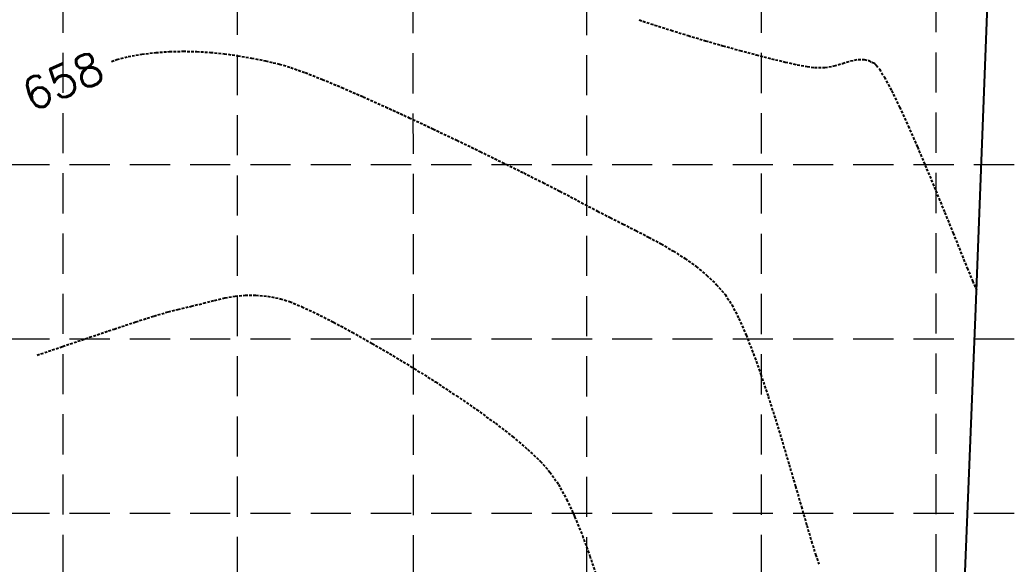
# Model space of a CAD drawing. Header units: inches. Extents: x 2507435 to 2508087, y 7097652 to 7098695.
# Drawn here: x 2507919.9 to 2508012.6, y 7097876.2 to 7097927 of the extents above; entities that cross this region are included whole.
import ezdxf

# ---------------------------------------------------------------- set-up
doc = ezdxf.new("R2010")
doc.units = ezdxf.units.IN
doc.header["$MEASUREMENT"] = 0
doc.linetypes.add('HIDDEN', pattern=[0.375, 0.25, -0.125])
for name, color, linetype in [('CONT-MNR', 8, 'HIDDEN'), ('E-FENCE', 7, 'FENCE_LINE'), ('GRID', 254, 'HIDDEN')]:
    doc.layers.add(name, color=color, linetype=linetype)
doc.styles.get("Standard").update_dxf_attribs({"font": 'ARIAL.TTF'})
doc.linetypes.add('FENCE_LINE', pattern='A,0.75,-0.2,["x",Standard,S=0.1,R=0,X=-0.1,Y=-0.05],-0.075', length=1.025)

msp = doc.modelspace()

# ---------------------------------------------------------------- linework, layer by layer
at = {"layer": 'CONT-MNR', "color": 35}
for points, elevation in [([(2507977.660439009, 7097927.010842157), (2507979.097708905, 7097926.528086614)], 659), ([(2507979.097708905, 7097926.528086614), (2507980.631021512, 7097926.035755552)], 659), ([(2507982.227470569, 7097925.542788358), (2507983.854149816, 7097925.058124425)], 659), ([(2507928.93622784, 7097923.309137879), (2507929.972947645, 7097923.587895829)], 658), ([(2507940.222217181, 7097923.667377317), (2507941.504912484, 7097923.445853549)], 658), ([(2507942.794638758, 7097923.182860866), (2507944.093402852, 7097922.881389193)], 658), ([(2507998.099271788, 7097923.314411074), (2507998.663364564, 7097923.305191195)], 659), ([(2507944.093402852, 7097922.881389193), (2507945.151095274, 7097922.568644572)], 658), ([(2507945.151095274, 7097922.568644572), (2507946.503011181, 7097922.08480918)], 658), ([(2507994.007119179, 7097922.552456867), (2507994.981311808, 7097922.557625756)], 659), ([(2507994.981311808, 7097922.557625756), (2507995.853368965, 7097922.717739138)], 659), ([(2507995.853368965, 7097922.717739138), (2507996.647545068, 7097922.951463498)], 659), ([(2507999.382792961, 7097923.076875582), (2507999.530527318, 7097922.995800343)], 659), ([(2507999.530527318, 7097922.995800343), (2507999.607720947, 7097922.942143794)], 659), ([(2507948.106809438, 7097921.45206951), (2507949.920148915, 7097920.692612052)], 658), ([(2507956.194003331, 7097917.875797882), (2507958.422096357, 7097916.831334201)], 658), ([(2508003.615616432, 7097915.146636249), (2508004.47880199, 7097913.113082578)], 659), ([(2507962.829447942, 7097914.717237353), (2507964.924024236, 7097913.691977172)], 658), ([(2508004.47880199, 7097913.113082578), (2508005.33574702, 7097911.050335614)], 659), ([(2507968.683272166, 7097911.815965757), (2507970.263261535, 7097911.009587507)], 658), ([(2507970.263261535, 7097911.009587507), (2507971.587039665, 7097910.320542884)], 658), ([(2507974.962361373, 7097908.544713334), (2507976.160082208, 7097907.943769466)], 658), ([(2507979.714117092, 7097906.08736891), (2507980.849691993, 7097905.422266969)], 658), ([(2507980.849691993, 7097905.422266969), (2507981.942684771, 7097904.719791432)], 658), ([(2507982.982277169, 7097903.971408666), (2507983.957650934, 7097903.168585042)], 658), ([(2508008.263594974, 7097903.842807269), (2508008.761192197, 7097902.635638166)], 659), ([(2507939.013007924, 7097901.041339193), (2507939.95712772, 7097901.211623875)], 657), ([(2507942.987683719, 7097901.208526418), (2507944.182694889, 7097900.976583575)], 657), ([(2507935.880051887, 7097900.266825035), (2507937.010098097, 7097900.551061816)], 657), ([(2507937.010098097, 7097900.551061816), (2507938.042540746, 7097900.815192521)], 657), ([(2507986.302569709, 7097900.409572751), (2507986.959063177, 7097899.136253826)], 658), ([(2507926.384365795, 7097897.371651928), (2507928.678622521, 7097898.143854573)], 657), ([(2507928.678622521, 7097898.143854573), (2507930.698755089, 7097898.811183386)], 657), ([(2507949.148978136, 7097898.782914871), (2507950.889044572, 7097897.84867372)], 657), ([(2507923.865748292, 7097896.514932119), (2507926.384365795, 7097897.371651928)], 657), ([(2507952.74977194, 7097896.802171461), (2507954.691791582, 7097895.664442341)], 657), ([(2507954.691791582, 7097895.664442341), (2507956.67573484, 7097894.4565206)], 657), ([(2507964.243370848, 7097889.343592297), (2507965.846402301, 7097888.1002211)], 657), ([(2507967.255145417, 7097886.91286274), (2507968.430231538, 7097885.802551459)], 657), ([(2507991.652173309, 7097885.488112806), (2507992.244946096, 7097883.455191318)], 658), ([(2507970.12435735, 7097883.635162669), (2507970.894148684, 7097882.235804821)], 657), ([(2507992.244946096, 7097883.455191318), (2507992.795395415, 7097881.549780179)], 658), ([(2507971.639818166, 7097880.631656698), (2507972.359517951, 7097878.862127041)], 657)]:
    msp.add_lwpolyline(points, dxfattribs=dict(at, elevation=elevation))
at = {"layer": 'CONT-MNR', "color": 35, "extrusion": (0.2950436492304843, 0.9554837753979704, 0), "elevation": 7521916.923715224}
msp.add_lwpolyline([(-302136.8023960358, 659.0000000000009), (-302138.4732240473, 659.0000000000009)], dxfattribs=at)
at = {"layer": 'CONT-MNR', "color": 35, "extrusion": (-0.2765918313003484, -0.9609874915200093, 0), "elevation": -7514705.043695015}
msp.add_lwpolyline([(446913.0225128497, 659.0000000000009), (446914.7124444959, 659.0000000000009)], dxfattribs=at)
at = {"layer": 'CONT-MNR', "color": 35, "extrusion": (0.07005539121257671, -0.9975431029093694, 0), "elevation": -6904790.89279707}
msp.add_lwpolyline([(2999018.668790151, 658), (2999019.954602598, 658)], dxfattribs=at)
at = {"layer": 'CONT-MNR', "color": 35, "extrusion": (0.02399794389303325, -0.9997120078747215, 0), "elevation": -7035694.646408496}
msp.add_lwpolyline([(2677547.161836156, 658.0000000000009), (2677548.439847419, 658.0000000000009)], dxfattribs=at)
at = {"layer": 'CONT-MNR', "color": 35, "extrusion": (-0.02019678785219159, -0.9997960240771383, 0), "elevation": -7147128.506968574}
msp.add_lwpolyline([(2364068.296413539, 658), (2364069.571313513, 658)], dxfattribs=at)
at = {"layer": 'CONT-MNR', "color": 35, "extrusion": (-0.06204635449476081, -0.9980732688003976, 0), "elevation": -7239856.572202088}
msp.add_lwpolyline([(2062703.964963354, 658.0000000000009), (2062705.241065555, 658.0000000000009)], dxfattribs=at)
at = {"layer": 'CONT-MNR', "color": 35, "extrusion": (-0.2676501946064144, -0.9635161510463375, 0), "elevation": -7510227.783349144}
msp.add_lwpolyline([(516723.6167867272, 659), (516725.2653536312, 659)], dxfattribs=at)
at = {"layer": 'CONT-MNR', "color": 35, "extrusion": (-0.2581388824577915, -0.9661078187052636, 0), "elevation": -7504768.995957929}
msp.add_lwpolyline([(590735.7065158756, 659), (590737.2797691005, 659)], dxfattribs=at)
at = {"layer": 'CONT-MNR', "color": 35, "extrusion": (0.3337054347031522, -0.9426774012617362, 0), "elevation": -5854142.383544673}
msp.add_lwpolyline([(4732782.974853572, 658), (4732783.515517863, 658)], dxfattribs=at)
at = {"layer": 'CONT-MNR', "color": 35, "extrusion": (0.1654449389439505, -0.9862190285011908, 0), "elevation": -6585182.983980287}
msp.add_lwpolyline([(3647683.796097697, 658), (3647685.112939204, 658)], dxfattribs=at)
at = {"layer": 'CONT-MNR', "color": 35, "extrusion": (0.1174112805480687, -0.9930833757545551, 0), "elevation": -6754370.711743341}
msp.add_lwpolyline([(3323961.176669423, 658.0000000000009), (3323962.475322035, 658.0000000000009)], dxfattribs=at)
at = {"layer": 'CONT-MNR', "color": 35, "extrusion": (-0.1011656483352464, -0.9948695952721188, 0), "elevation": -7315225.891702794}
msp.add_lwpolyline([(1777004.85394333, 658.0000000000009), (1777006.135170457, 658.0000000000009)], dxfattribs=at)
at = {"layer": 'CONT-MNR', "color": 35, "extrusion": (-0.1372721902879866, -0.9905333642909454, 0), "elevation": -7375000.657142676}
msp.add_lwpolyline([(1509849.647553517, 658.0000000000009), (1509850.937435543, 658.0000000000009)], dxfattribs=at)
at = {"layer": 'CONT-MNR', "color": 35, "extrusion": (-0.1998019155836225, -0.9798363100687354, 0), "elevation": -7455894.635188692}
msp.add_lwpolyline([(1039193.448894234, 658), (1039194.765161308, 658)], dxfattribs=at)
at = {"layer": 'CONT-MNR', "color": 35, "extrusion": (-0.2473045368732338, -0.9689378029790744, 0), "elevation": -7497683.593459978}
msp.add_lwpolyline([(674736.2067960594, 659.0000000000009), (674737.6708088985, 659.0000000000009)], dxfattribs=at)
at = {"layer": 'CONT-MNR', "color": 35, "extrusion": (-0.2339742825877649, -0.9722427860815122, 0), "elevation": -7487709.965784892}
msp.add_lwpolyline([(777643.6589680072, 659.0000000000009), (777644.979868798, 659.0000000000009)], dxfattribs=at)
at = {"layer": 'CONT-MNR', "color": 35, "extrusion": (0.2918910902201014, -0.9564515625216579, 0), "elevation": -6056757.621865314}
msp.add_lwpolyline([(4470597.780944522, 659.0000000000009), (4470598.555212132, 659.0000000000009)], dxfattribs=at)
at = {"layer": 'CONT-MNR', "color": 35, "extrusion": (0.1890882606730697, -0.9819600957654202, 0), "elevation": -6495644.45919204}
msp.add_lwpolyline([(3804887.30341072, 659), (3804888.027653238, 659)], dxfattribs=at)
at = {"layer": 'CONT-MNR', "color": 35, "extrusion": (-0.2349078033365188, -0.972017656183061, 0), "elevation": -7488455.231660963}
msp.add_lwpolyline([(770461.4106003267, 659), (770461.8513232546, 659)], dxfattribs=at)
at = {"layer": 'CONT-MNR', "color": 35, "extrusion": (-0.3940682055960838, -0.9190811984467328, 0), "elevation": -7511890.464390847}
msp.add_lwpolyline([(-492011.0485842, 659.0000000000009), (-492010.7319223736, 659.0000000000009)], dxfattribs=at)
at = {"layer": 'CONT-MNR', "color": 35, "extrusion": (-0.2160045920370685, -0.9763923474807141, 0), "elevation": -7472095.406007729}
msp.add_lwpolyline([(915599.5248729887, 659), (915600.668909899, 659)], dxfattribs=at)
at = {"layer": 'CONT-MNR', "color": 35, "extrusion": (-0.1887527810171718, -0.9820246369914981, 0), "elevation": -7443725.62718792}
msp.add_lwpolyline([(1123157.659696922, 659), (1123158.593395739, 659)], dxfattribs=at)
at = {"layer": 'CONT-MNR', "color": 35, "extrusion": (-0.1396056581262732, -0.9902071804522175, 0), "elevation": -7378544.031677145}
msp.add_lwpolyline([(1492522.83445665, 659.0000000000009), (1492523.525115483, 659.0000000000009)], dxfattribs=at)
at = {"layer": 'CONT-MNR', "color": 35, "extrusion": (0.6931976582870164, 0.7207475331524882, 0), "elevation": 6854349.90611351}
msp.add_lwpolyline([(3112629.031783489, 659.0000000000009), (3112628.794093491, 659.0000000000009)], dxfattribs=at)
at = {"layer": 'CONT-MNR', "color": 35, "extrusion": (0.7903967936300615, 0.6125952241238238, 0), "elevation": 6330468.578395756}
msp.add_lwpolyline([(4073786.717932364, 659), (4073786.233657256, 659)], dxfattribs=at)
at = {"layer": 'CONT-MNR', "color": 35, "extrusion": (0.8484512249992363, 0.5292735765152984, 0), "elevation": 5884658.508148169}
msp.add_lwpolyline([(4694822.780688399, 659), (4694821.90723505, 659)], dxfattribs=at)
at = {"layer": 'CONT-MNR', "color": 35, "extrusion": (-0.3669966179093429, -0.9302222758261081, 0), "elevation": -7523053.119870258}
msp.add_lwpolyline([(-271965.6956278118, 658.0000000000009), (-271963.9715256272, 658.0000000000009)], dxfattribs=at)
at = {"layer": 'CONT-MNR', "color": 35, "extrusion": (0.881411838766802, 0.4723485688363256, 0), "elevation": 5563274.500578204}
msp.add_lwpolyline([(5071541.711293625, 659), (5071540.294153268, 659)], dxfattribs=at)
at = {"layer": 'CONT-MNR', "color": 35, "extrusion": (-0.3998485472845898, -0.9165812234790778, 0), "elevation": -7508620.964825865}
msp.add_lwpolyline([(-539353.471447811, 658), (-539351.3106577881, 658)], dxfattribs=at)
at = {"layer": 'CONT-MNR', "color": 35, "extrusion": (0.8994972806020348, 0.4369263578562689, 0), "elevation": 5357208.7764512}
msp.add_lwpolyline([(5288748.268684961, 659), (5288746.550663014, 659)], dxfattribs=at)
at = {"layer": 'CONT-MNR', "color": 35, "extrusion": (-0.4099698682907262, -0.9120990664909621, 0), "elevation": -7502190.760119741}
msp.add_lwpolyline([(-622432.6698566349, 658.0000000000009), (-622430.3615563698, 658.0000000000009)], dxfattribs=at)
at = {"layer": 'CONT-MNR', "color": 35, "extrusion": (-0.4179228629563309, -0.9084825153069177, 0), "elevation": -7496466.518013732}
msp.add_lwpolyline([(-687950.216594358, 658), (-687947.8082746598, 658)], dxfattribs=at)
at = {"layer": 'CONT-MNR', "color": 35, "extrusion": (0.9097313325917684, 0.4151974259322974, 0), "elevation": 5228645.603189084}
msp.add_lwpolyline([(5415883.225097002, 659.0000000000009), (5415881.274127347, 659.0000000000009)], dxfattribs=at)
at = {"layer": 'CONT-MNR', "color": 35, "extrusion": (-0.4300271490173205, -0.9028159563875879, 0), "elevation": -7486602.782548627}
msp.add_lwpolyline([(-788072.0575154717, 658.0000000000009), (-788069.5919757732, 658.0000000000009)], dxfattribs=at)
at = {"layer": 'CONT-MNR', "color": 35, "extrusion": (0.9161827214994807, 0.4007608025066885, 0), "elevation": 5142355.748376329}
msp.add_lwpolyline([(5497879.789185359, 659.0000000000009), (5497877.674333472, 659.0000000000009)], dxfattribs=at)
at = {"layer": 'CONT-MNR', "color": 35, "extrusion": (0.4349991380022454, 0.9004308690495366, 0), "elevation": 7482143.186233058}
msp.add_lwpolyline([(829342.0561914686, 658.0000000000009), (829339.6335479547, 658.0000000000009)], dxfattribs=at)
at = {"layer": 'CONT-MNR', "color": 35, "extrusion": (-0.4442177373233712, -0.8959188589639713, 0), "elevation": -7473237.239777371}
msp.add_lwpolyline([(-906086.0869132192, 658.0000000000009), (-906083.893200662, 658.0000000000009)], dxfattribs=at)
at = {"layer": 'CONT-MNR', "color": 35, "extrusion": (-0.449043907900432, -0.8935096914849376, 0), "elevation": -7468241.055299293}
msp.add_lwpolyline([(-946381.7429848285, 658.0000000000009), (-946379.7353295181, 658.0000000000009)], dxfattribs=at)
at = {"layer": 'CONT-MNR', "color": 35, "extrusion": (-0.4724194028269926, -0.8813738751702298, 0), "elevation": -7440727.164283993}
msp.add_lwpolyline([(-1142729.918464435, 658), (-1142728.755251201, 658)], dxfattribs=at)
at = {"layer": 'CONT-MNR', "color": 35, "extrusion": (0.9254910116105747, 0.3787695703564836, 0), "elevation": 5009609.114269385}
msp.add_lwpolyline([(5619096.774824318, 659), (5619094.586612212, 659)], dxfattribs=at)
at = {"layer": 'CONT-MNR', "color": 35, "extrusion": (-0.470191664040861, -0.8825643314039414, 0), "elevation": -7443589.807354325}
msp.add_lwpolyline([(-1123930.834723591, 658), (-1123929.515970694, 658)], dxfattribs=at)
at = {"layer": 'CONT-MNR', "color": 35, "extrusion": (0.4550827633218256, 0.8904491442678641, 0), "elevation": 7461662.76594492}
msp.add_lwpolyline([(996913.0074036643, 658.0000000000009), (996911.6752538295, 658.0000000000009)], dxfattribs=at)
at = {"layer": 'CONT-MNR', "color": 35, "extrusion": (0.9267187339018238, 0.3757557560908422, 0), "elevation": 4991296.469867963}
msp.add_lwpolyline([(5635367.51250078, 659.0000000000009), (5635365.439784851, 659.0000000000009)], dxfattribs=at)
at = {"layer": 'CONT-MNR', "color": 35, "extrusion": (-0.450177876091717, -0.8929389004167927, 0), "elevation": -7467033.495603595}
msp.add_lwpolyline([(-955851.6481653275, 658.0000000000009), (-955850.3060670765, 658.0000000000009)], dxfattribs=at)
at = {"layer": 'CONT-MNR', "color": 35, "extrusion": (0.4602042153674789, 0.8878130885259594, 0), "elevation": 7455796.789654505}
msp.add_lwpolyline([(1039871.753367801, 658.0000000000009), (1039870.414927993, 658.0000000000009)], dxfattribs=at)
at = {"layer": 'CONT-MNR', "color": 35, "extrusion": (-0.4785806547963181, -0.8780435962153175, 0), "elevation": -7432541.560350033}
msp.add_lwpolyline([(-1194806.345034353, 658), (-1194805.01555735, 658)], dxfattribs=at)
at = {"layer": 'CONT-MNR', "color": 35, "extrusion": (0.9271770424668697, 0.3746234535135095, 0), "elevation": 4984408.932423405}
msp.add_lwpolyline([(5641458.294130658, 659.0000000000009), (5641456.406994729, 659.0000000000009)], dxfattribs=at)
at = {"layer": 'CONT-MNR', "color": 35, "extrusion": (-0.5842410934617476, -0.8115801529797422, 0), "elevation": -7225784.710900435}
msp.add_lwpolyline([(-2111459.246063708, 658.0000000000009), (-2111457.965115185, 658.0000000000009)], dxfattribs=at)
at = {"layer": 'CONT-MNR', "color": 35, "extrusion": (0.926671410806774, 0.3758724469728836, 0), "elevation": 4992006.041714804}
msp.add_lwpolyline([(5634734.996175683, 659), (5634733.364719378, 659)], dxfattribs=at)
at = {"layer": 'CONT-MNR', "color": 35, "extrusion": (-0.6931459804352956, -0.7207972321023387, 0), "elevation": -6854547.956888465}
msp.add_lwpolyline([(-3112135.155991807, 658), (-3112133.906906997, 658)], dxfattribs=at)
at = {"layer": 'CONT-MNR', "color": 35, "extrusion": (0.7548316427554355, 0.6559185857216815, 0), "elevation": 6548752.370395364}
msp.add_lwpolyline([(3712687.37426749, 658), (3712686.132525377, 658)], dxfattribs=at)
at = {"layer": 'CONT-MNR', "color": 35, "extrusion": (0.918378458534395, 0.3957031803005739, 0), "elevation": 5111963.866480298}
msp.add_lwpolyline([(5526133.838319143, 659), (5526132.928297076, 659)], dxfattribs=at)
at = {"layer": 'CONT-MNR', "color": 35, "extrusion": (0.2269482091349087, -0.9739068283827041, 0), "elevation": -6343522.023723232}
msp.add_lwpolyline([(4053353.863416336, 657.0000000000009), (4053354.85988453, 657.0000000000009)], dxfattribs=at)
at = {"layer": 'CONT-MNR', "color": 35, "extrusion": (0.1007483313273113, -0.9949119427038569, 0), "elevation": -6809115.917827065}
msp.add_lwpolyline([(3210281.117927776, 657.0000000000009), (3210282.076204045, 657.0000000000009)], dxfattribs=at)
at = {"layer": 'CONT-MNR', "color": 35, "extrusion": (0.004935116180780289, -0.9999878222399922, 0), "elevation": -7085437.891861931}
msp.add_lwpolyline([(2542939.337021228, 657), (2542940.335342688, 657)], dxfattribs=at)
at = {"layer": 'CONT-MNR', "color": 35, "extrusion": (-0.09647460257757767, -0.9953354464990678, 0), "elevation": -7306745.471618928}
msp.add_lwpolyline([(1811476.271310776, 657.0000000000009), (1811477.355212887, 657.0000000000009)], dxfattribs=at)
at = {"layer": 'CONT-MNR', "color": 35, "extrusion": (-0.3032328847586769, -0.952916479866379, 0), "elevation": -7524197.962378468}
msp.add_lwpolyline([(237544.353414109, 657), (237545.2598273545, 657)], dxfattribs=at)
at = {"layer": 'CONT-MNR', "color": 35, "extrusion": (0.8349301341288563, 0.550355949475946, 0), "elevation": 6000365.059193979}
msp.add_lwpolyline([(4545966.903070142, 658), (4545965.758174421, 658)], dxfattribs=at)
at = {"layer": 'CONT-MNR', "color": 35, "extrusion": (0.2483838147032237, -0.9686616956365492, 0), "elevation": -6252533.463293677}
msp.add_lwpolyline([(4192342.743663496, 657), (4192343.671933715, 657)], dxfattribs=at)
at = {"layer": 'CONT-MNR', "color": 35, "extrusion": (-0.2211485514116742, 0.9752401336124956, 0), "elevation": 6367530.817679782}
msp.add_lwpolyline([(-4015528.789475699, 657.0000000000009), (-4015530.084826268, 657.0000000000009)], dxfattribs=at)
at = {"layer": 'CONT-MNR', "color": 35, "extrusion": (-0.3814902478672395, -0.9243728635037877, 0), "elevation": -7517863.373923419}
msp.add_lwpolyline([(-389503.5539601818, 657.0000000000009), (-389502.3186667934, 657.0000000000009)], dxfattribs=at)
at = {"layer": 'CONT-MNR', "color": 35, "extrusion": (-0.424133710514422, -0.9055995779621745, 0), "elevation": -7491559.975752817}
msp.add_lwpolyline([(-739263.7519345698, 657), (-739262.2273771055, 657)], dxfattribs=at)
at = {"layer": 'CONT-MNR', "color": 35, "extrusion": (-0.3044190794034389, 0.9525382008587177, 0), "elevation": 5997557.808959207}
msp.add_lwpolyline([(-4549635.617469728, 657), (-4549637.398232983, 657)], dxfattribs=at)
at = {"layer": 'CONT-MNR', "color": 35, "extrusion": (-0.287170412855553, 0.9578795091139446, 0), "elevation": 6078728.366975659}
msp.add_lwpolyline([(-4440603.739102739, 657.0000000000009), (-4440605.119854799, 657.0000000000009)], dxfattribs=at)
at = {"layer": 'CONT-MNR', "color": 35, "extrusion": (-0.4521416794651426, -0.8919461316079802, 0), "elevation": -7464891.702198062}
msp.add_lwpolyline([(-972302.1061288794, 657), (-972300.3346801465, 657)], dxfattribs=at)
at = {"layer": 'CONT-MNR', "color": 35, "extrusion": (0.9159530979784426, 0.40128533776316, 0), "elevation": 5145481.277143914}
msp.add_lwpolyline([(5494924.309016937, 658.0000000000009), (5494922.626295178, 658.0000000000009)], dxfattribs=at)
at = {"layer": 'CONT-MNR', "color": 35, "extrusion": (-0.4902054131507333, -0.871606937167046, 0), "elevation": -7415988.105932909}
msp.add_lwpolyline([(-1293480.554445293, 657), (-1293478.419621338, 657)], dxfattribs=at)
at = {"layer": 'CONT-MNR', "color": 35, "extrusion": (0.9316475128558234, 0.3633633330284696, 0), "elevation": 4915676.169381779}
msp.add_lwpolyline([(5701427.894850664, 658), (5701426.005902573, 658)], dxfattribs=at)
at = {"layer": 'CONT-MNR', "color": 35, "extrusion": (0.3235358586499397, -0.9462159099104424, 0), "elevation": -5904739.307993105}
msp.add_lwpolyline([(4669458.992105477, 657.0000000000009), (4669461.506182113, 657.0000000000009)], dxfattribs=at)
at = {"layer": 'CONT-MNR', "color": 35, "extrusion": (0.9415940282504138, 0.3367501833157024, 0), "elevation": 4751724.549317139}
msp.add_lwpolyline([(5838770.804752225, 658.0000000000009), (5838768.756164821, 658.0000000000009)], dxfattribs=at)
at = {"layer": 'CONT-MNR', "color": 35, "extrusion": (-0.5347376886526352, -0.8450181088795893, 0), "elevation": -7338948.306699352}
msp.add_lwpolyline([(-1676242.868698782, 657), (-1676240.517863702, 657)], dxfattribs=at)
at = {"layer": 'CONT-MNR', "color": 35, "extrusion": (0.9482873265763473, 0.3174132105862706, 0), "elevation": 4631259.487062562}
msp.add_lwpolyline([(5934773.99266751, 658), (5934771.832345651, 658)], dxfattribs=at)
at = {"layer": 'CONT-MNR', "color": 35, "extrusion": (-0.5503685662043856, -0.8349218174979793, 0), "elevation": -7306487.503516475}
msp.add_lwpolyline([(-1812507.898766496, 657.0000000000009), (-1812505.563596338, 657.0000000000009)], dxfattribs=at)
at = {"layer": 'CONT-MNR', "color": 35, "extrusion": (0.5677995599683643, 0.8231668480324824, 0), "elevation": 7266768.246581867}
msp.add_lwpolyline([(1965709.873704546, 657), (1965707.597735638, 657)], dxfattribs=at)
at = {"layer": 'CONT-MNR', "color": 35, "extrusion": (0.9529574576414099, 0.3031040810111611, 0), "elevation": 4541407.47335369}
msp.add_lwpolyline([(6003807.067143113, 658), (6003804.843708802, 658)], dxfattribs=at)
at = {"layer": 'CONT-MNR', "color": 35, "extrusion": (0.5881235145392542, 0.8087711243893391, 0), "elevation": 7215560.690358295}
msp.add_lwpolyline([(2146068.739132607, 657), (2146066.565524922, 657)], dxfattribs=at)
at = {"layer": 'CONT-MNR', "color": 35, "extrusion": (0.9562595036463383, 0.2925196774339442, 0), "elevation": 4474562.043394547}
msp.add_lwpolyline([(6053787.984409992, 658), (6053785.74690536, 658)], dxfattribs=at)
at = {"layer": 'CONT-MNR', "color": 35, "extrusion": (0.6444686168878101, 0.7646307617711396, 0), "elevation": 7043568.865271127}
msp.add_lwpolyline([(2656698.291143348, 657.0000000000009), (2656696.448759823, 657.0000000000009)], dxfattribs=at)
at = {"layer": 'CONT-MNR', "color": 35, "extrusion": (0.9585527749049385, 0.2849150359704494, 0), "elevation": 4426336.656788938}
msp.add_lwpolyline([(6089135.501069771, 658.0000000000009), (6089133.298795478, 658.0000000000009)], dxfattribs=at)
at = {"layer": 'CONT-MNR', "color": 35, "extrusion": (0.7465662044782341, 0.6653111319758325, 0), "elevation": 6594666.909839895}
msp.add_lwpolyline([(3630462.34815379, 657), (3630460.992306243, 657)], dxfattribs=at)
at = {"layer": 'CONT-MNR', "color": 35, "extrusion": (0.8247433595039664, 0.5655071979684354, 0), "elevation": 6082335.991924914}
msp.add_lwpolyline([(4435658.637646641, 657), (4435657.237018412, 657)], dxfattribs=at)
at = {"layer": 'CONT-MNR', "color": 35, "extrusion": (0.9068174812438363, 0.4215234936638581, 0), "elevation": 5266195.966915846}
msp.add_lwpolyline([(5379315.037929075, 657), (5379313.268942309, 657)], dxfattribs=at)
at = {"layer": 'CONT-MNR', "color": 35, "extrusion": (0.9605426654984656, 0.2781326801314489, 0), "elevation": 4383186.903435983}
msp.add_lwpolyline([(6120263.30528454, 658), (6120261.505817273, 658)], dxfattribs=at)
at = {"layer": 'CONT-MNR', "color": 35, "extrusion": (0.9591738252777379, 0.282817207577742, 0), "elevation": 4413004.074172702}
msp.add_lwpolyline([(6098796.879006267, 658), (6098795.312988419, 658)], dxfattribs=at)
at = {"layer": 'CONT-MNR', "color": 35, "extrusion": (0.9393775269944482, 0.3428846187535902, 0), "elevation": 4789686.360454002}
msp.add_lwpolyline([(5807642.746073213, 657.0000000000009), (5807640.728245031, 657.0000000000009)], dxfattribs=at)
at = {"layer": 'CONT-MNR', "color": 35, "extrusion": (0.9557011723517607, 0.2943386980426973, 0), "elevation": 4486072.819753828}
msp.add_lwpolyline([(6045251.019127358, 658.0000000000009), (6045249.736021396, 658.0000000000009)], dxfattribs=at)
at = {"layer": 'CONT-MNR', "color": 35, "extrusion": (0.948463710008198, 0.3168857693199319, 0), "elevation": 4627937.628038673}
msp.add_lwpolyline([(5937337.751119887, 657), (5937335.661354646, 657)], dxfattribs=at)
at = {"layer": 'CONT-MNR', "color": 35, "extrusion": (0.9472653358168133, 0.3204502825086292, 0), "elevation": 4650252.608598623}
msp.add_lwpolyline([(5919885.504908228, 658.0000000000009), (5919884.553735763, 658.0000000000009)], dxfattribs=at)
at = {"layer": 'E-FENCE'}
for p, q in [((2508010.969301735, 7097950.513544477), (2508009.055162306, 7097900.056734563)), ((2508009.055162306, 7097900.056734563), (2508006.983710875, 7097849.264495659))]:
    msp.add_line(p, q, dxfattribs=at)
at = {"layer": 'GRID', "color": 252, "linetype": 'HIDDEN', "lineweight": 0, "ltscale": 15}
for p, q in [((2507923.935448663, 7097734.560891309), (2507923.875717608, 7098678.232320917)), ((2507940.194048754, 7097734.365604504), (2507940.146812167, 7098678.232320917)), ((2507956.613930757, 7097734.516061086), (2507956.489770343, 7098678.597135853)), ((2507972.796835263, 7097734.346731215), (2507972.760864903, 7098678.597135853)), ((2507989.082534832, 7097734.545898625), (2507989.031959463, 7098678.597135853)), ((2508005.38404243, 7097734.600608988), (2508005.303054022, 7098678.597135853)), ((2507452.013975376, 7097913.49087661), (2508070.315568645, 7097913.49087661)), ((2507452.013975376, 7097897.21978205), (2508070.315568645, 7097897.21978205)), ((2507452.013975376, 7097880.94868749), (2508070.315568645, 7097880.94868749))]:
    msp.add_line(p, q, dxfattribs=at)

# ---------------------------------------------------------------- texts
at = {"layer": 'CONT-MNR', "color": 35, "insert": (2507919.75184133, 7097921.15722144, 658), "char_height": 3, "width": 12, "attachment_point": 1, "rotation": 23.19609801892712}
msp.add_mtext('\\Ftxt.shx;\\W1.0000000000;\\T1.0000000000;\\o\\l658', dxfattribs=at)

doc.saveas('drawing.dxf')
